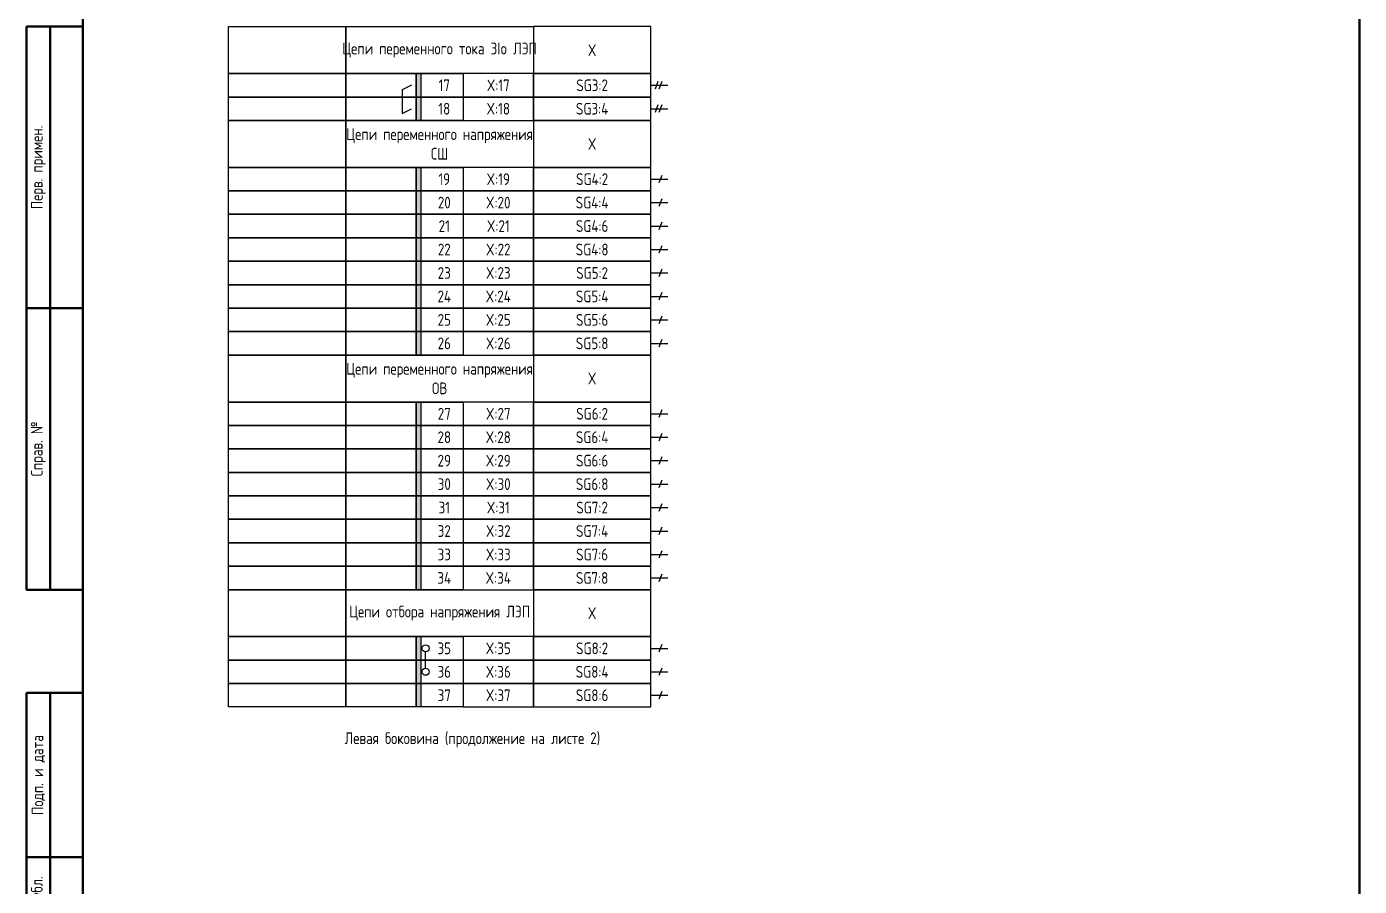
# Model space of a CAD drawing. Header units: millimetres. Extents: x -1036 to 2871, y -90 to 586.
# Drawn here: x 1688 to 1972, y 108.8 to 292 of the extents above; entities that cross this region are included whole.
import ezdxf

# ---------------------------------------------------------------- set-up
doc = ezdxf.new("R2010")
doc.units = ezdxf.units.MM
doc.styles.add('Gost_type_A', font='GOST_A.TTF')

# ---------------------------------------------------------------- blocks, each defined once
blk = doc.blocks.new('Штамп левый верхний')
at = {"lineweight": 50}
for points in [[(-12, 0), (-7, 0), (-7, -60), (-12, -60)], [(-7, 0), (0, 0), (0, -60), (-7, -60)], [(-12, -60), (-7, -60), (-7, -120), (-12, -120)], [(-7, -60), (0, -60), (0, -120), (-7, -120)]]:
    blk.add_lwpolyline(points, close=True, dxfattribs=at)
at = {"char_height": 2.5, "width": 60, "attachment_point": 5, "rotation": 90, "style": 'Gost_type_A'}
for s, insert in [('Перв. примен.', (-9.5, -30)), ('Справ. №', (-9.5, -90))]:
    blk.add_mtext(s, dxfattribs=dict(at, insert=insert))
blk = doc.blocks.new('Штамп левый нижний')
at = {"lineweight": 50}
for points in [[(-12, 145), (-7, 145), (-7, 110), (-12, 110)], [(-7, 145), (0, 145), (0, 110), (-7, 110)], [(-12, 110), (-7, 110), (-7, 85), (-12, 85)], [(-7, 110), (0, 110), (0, 85), (-7, 85)], [(-12, 85), (-7, 85), (-7, 60), (-12, 60)], [(-7, 85), (0, 85), (0, 60), (-7, 60)], [(-12, 60), (-7, 60), (-7, 25), (-12, 25)], [(-7, 60), (0, 60), (0, 25), (-7, 25)], [(-12, 25), (-7, 25), (-7, 0), (-12, 0)], [(-7, 25), (0, 25), (0, 0), (-7, 0)]]:
    blk.add_lwpolyline(points, close=True, dxfattribs=at)
at = {"char_height": 2.5, "attachment_point": 5, "rotation": 90, "style": 'Gost_type_A'}
for s, insert, width in [('Подп. и дата', (-9.5, 127.5), 35), ('Инв. № дубл.', (-9.5, 97.5), 25), ('Взам. инв. №', (-9.5, 72.5), 25), ('Подп. и дата', (-9.5, 42.5), 35), ('Инв. N подл.', (-9.5, 12.5), 25)]:
    blk.add_mtext(s, dxfattribs=dict(at, insert=insert, width=width))

msp = doc.modelspace()

# ---------------------------------------------------------------- hatches: boundary and pattern name
h = msp.add_hatch(color=256)
h.dxf.hatch_style = 1
h.paths.add_polyline_path([(1772, 282), (1771, 282), (1771, 272), (1772, 272)])
h = msp.add_hatch(color=256)
h.dxf.hatch_style = 1
h.paths.add_polyline_path([(1772, 262), (1771, 262), (1771, 222), (1772, 222)])
h = msp.add_hatch(color=256)
h.dxf.hatch_style = 1
h.paths.add_polyline_path([(1772, 212), (1771, 212), (1771, 172), (1772, 172)])
h = msp.add_hatch(color=256)
h.dxf.hatch_style = 1
h.paths.add_polyline_path([(1772, 162), (1771, 162), (1771, 147), (1772, 147)])

# ---------------------------------------------------------------- linework, layer by layer
for p, q in [((1821, 279.5), (1824.62, 279.5)), ((1822.54, 280.31), (1821.96, 278.69)), ((1823.33, 280.31), (1822.75, 278.69)), ((1821, 274.5), (1824.62, 274.5)), ((1822.54, 275.31), (1821.96, 273.69)), ((1823.33, 275.31), (1822.75, 273.69)), ((1821, 259.5), (1824.62, 259.5)), ((1823.33, 260.31), (1822.75, 258.69)), ((1821, 254.5), (1824.62, 254.5)), ((1823.33, 255.31), (1822.75, 253.69)), ((1823.33, 250.31), (1822.75, 248.69)), ((1821, 249.5), (1824.62, 249.5)), ((1821, 244.5), (1824.62, 244.5)), ((1823.33, 245.31), (1822.75, 243.69)), ((1821, 239.5), (1824.62, 239.5)), ((1823.33, 240.31), (1822.75, 238.69)), ((1821, 234.5), (1824.62, 234.5)), ((1823.33, 235.31), (1822.75, 233.69)), ((1823.33, 230.31), (1822.75, 228.69)), ((1821, 229.5), (1824.62, 229.5)), ((1821, 224.5), (1824.62, 224.5)), ((1823.33, 225.31), (1822.75, 223.69)), ((1823.33, 210.31), (1822.75, 208.69)), ((1821, 209.5), (1824.62, 209.5)), ((1821, 204.5), (1824.62, 204.5)), ((1823.33, 205.31), (1822.75, 203.69)), ((1821, 199.5), (1824.62, 199.5)), ((1823.33, 200.31), (1822.75, 198.69)), ((1821, 194.5), (1824.62, 194.5)), ((1823.33, 195.31), (1822.75, 193.69)), ((1823.33, 190.31), (1822.75, 188.69)), ((1821, 189.5), (1824.62, 189.5)), ((1823.33, 185.31), (1822.75, 183.69)), ((1821, 184.5), (1824.62, 184.5)), ((1821, 179.5), (1824.62, 179.5)), ((1823.33, 180.31), (1822.75, 178.69)), ((1821, 174.5), (1824.62, 174.5)), ((1823.33, 175.31), (1822.75, 173.69)), ((1821, 159.5), (1824.62, 159.5)), ((1823.33, 160.31), (1822.75, 158.69)), ((1773, 155.25), (1773, 158.75)), ((1821, 154.5), (1824.62, 154.5)), ((1823.33, 155.31), (1822.75, 153.69)), ((1821, 149.5), (1824.62, 149.5)), ((1823.33, 150.31), (1822.75, 148.69))]:
    msp.add_line(p, q)
at = {"lineweight": 50}
msp.add_lwpolyline([(1972, 415), (1972, 5), (1700, 5), (1700, 415)], close=True, dxfattribs=at)
for points in [[(1731, 292), (1756, 292), (1756, 282), (1731, 282)], [(1756, 292), (1796, 292), (1796, 282), (1756, 282)], [(1821, 292), (1796, 292), (1796, 282), (1821, 282)], [(1731, 282), (1756, 282), (1756, 277), (1731, 277)], [(1756, 282), (1771, 282), (1771, 277), (1756, 277)], [(1771, 282), (1781, 282), (1781, 277), (1771, 277)], [(1796, 282), (1781, 282), (1781, 277), (1796, 277)], [(1821, 282), (1796, 282), (1796, 277), (1821, 277)], [(1731, 277), (1756, 277), (1756, 272), (1731, 272)], [(1756, 277), (1771, 277), (1771, 272), (1756, 272)], [(1771, 277), (1781, 277), (1781, 272), (1771, 272)], [(1796, 277), (1781, 277), (1781, 272), (1796, 272)], [(1821, 277), (1796, 277), (1796, 272), (1821, 272)], [(1731, 272), (1756, 272), (1756, 262), (1731, 262)], [(1756, 272), (1796, 272), (1796, 262), (1756, 262)], [(1821, 272), (1796, 272), (1796, 262), (1821, 262)], [(1731, 262), (1756, 262), (1756, 257), (1731, 257)], [(1756, 262), (1771, 262), (1771, 257), (1756, 257)], [(1771, 262), (1781, 262), (1781, 257), (1771, 257)], [(1796, 262), (1781, 262), (1781, 257), (1796, 257)], [(1821, 262), (1796, 262), (1796, 257), (1821, 257)], [(1731, 257), (1756, 257), (1756, 252), (1731, 252)], [(1756, 257), (1771, 257), (1771, 252), (1756, 252)], [(1771, 257), (1781, 257), (1781, 252), (1771, 252)], [(1796, 257), (1781, 257), (1781, 252), (1796, 252)], [(1821, 257), (1796, 257), (1796, 252), (1821, 252)], [(1731, 252), (1756, 252), (1756, 247), (1731, 247)], [(1756, 252), (1771, 252), (1771, 247), (1756, 247)], [(1771, 252), (1781, 252), (1781, 247), (1771, 247)], [(1796, 252), (1781, 252), (1781, 247), (1796, 247)], [(1821, 252), (1796, 252), (1796, 247), (1821, 247)], [(1731, 247), (1756, 247), (1756, 242), (1731, 242)], [(1756, 247), (1771, 247), (1771, 242), (1756, 242)], [(1771, 247), (1781, 247), (1781, 242), (1771, 242)], [(1796, 247), (1781, 247), (1781, 242), (1796, 242)], [(1821, 247), (1796, 247), (1796, 242), (1821, 242)], [(1731, 242), (1756, 242), (1756, 237), (1731, 237)], [(1756, 242), (1771, 242), (1771, 237), (1756, 237)], [(1771, 242), (1781, 242), (1781, 237), (1771, 237)], [(1796, 242), (1781, 242), (1781, 237), (1796, 237)], [(1821, 242), (1796, 242), (1796, 237), (1821, 237)], [(1731, 237), (1756, 237), (1756, 232), (1731, 232)], [(1756, 237), (1771, 237), (1771, 232), (1756, 232)], [(1771, 237), (1781, 237), (1781, 232), (1771, 232)], [(1796, 237), (1781, 237), (1781, 232), (1796, 232)], [(1821, 237), (1796, 237), (1796, 232), (1821, 232)], [(1731, 232), (1756, 232), (1756, 227), (1731, 227)], [(1756, 232), (1771, 232), (1771, 227), (1756, 227)], [(1771, 232), (1781, 232), (1781, 227), (1771, 227)], [(1796, 232), (1781, 232), (1781, 227), (1796, 227)], [(1821, 232), (1796, 232), (1796, 227), (1821, 227)], [(1731, 227), (1756, 227), (1756, 222), (1731, 222)], [(1756, 227), (1771, 227), (1771, 222), (1756, 222)], [(1771, 227), (1781, 227), (1781, 222), (1771, 222)], [(1796, 227), (1781, 227), (1781, 222), (1796, 222)], [(1821, 227), (1796, 227), (1796, 222), (1821, 222)], [(1731, 222), (1756, 222), (1756, 212), (1731, 212)], [(1756, 222), (1796, 222), (1796, 212), (1756, 212)], [(1821, 222), (1796, 222), (1796, 212), (1821, 212)], [(1731, 212), (1756, 212), (1756, 207), (1731, 207)], [(1756, 212), (1771, 212), (1771, 207), (1756, 207)], [(1771, 212), (1781, 212), (1781, 207), (1771, 207)], [(1796, 212), (1781, 212), (1781, 207), (1796, 207)], [(1821, 212), (1796, 212), (1796, 207), (1821, 207)], [(1731, 207), (1756, 207), (1756, 202), (1731, 202)], [(1756, 207), (1771, 207), (1771, 202), (1756, 202)], [(1771, 207), (1781, 207), (1781, 202), (1771, 202)], [(1796, 207), (1781, 207), (1781, 202), (1796, 202)], [(1821, 207), (1796, 207), (1796, 202), (1821, 202)], [(1731, 202), (1756, 202), (1756, 197), (1731, 197)], [(1756, 202), (1771, 202), (1771, 197), (1756, 197)], [(1771, 202), (1781, 202), (1781, 197), (1771, 197)], [(1796, 202), (1781, 202), (1781, 197), (1796, 197)], [(1821, 202), (1796, 202), (1796, 197), (1821, 197)], [(1731, 197), (1756, 197), (1756, 192), (1731, 192)], [(1756, 197), (1771, 197), (1771, 192), (1756, 192)], [(1771, 197), (1781, 197), (1781, 192), (1771, 192)], [(1796, 197), (1781, 197), (1781, 192), (1796, 192)], [(1821, 197), (1796, 197), (1796, 192), (1821, 192)], [(1731, 192), (1756, 192), (1756, 187), (1731, 187)], [(1756, 192), (1771, 192), (1771, 187), (1756, 187)], [(1771, 192), (1781, 192), (1781, 187), (1771, 187)], [(1796, 192), (1781, 192), (1781, 187), (1796, 187)], [(1821, 192), (1796, 192), (1796, 187), (1821, 187)], [(1731, 187), (1756, 187), (1756, 182), (1731, 182)], [(1756, 187), (1771, 187), (1771, 182), (1756, 182)], [(1771, 187), (1781, 187), (1781, 182), (1771, 182)], [(1796, 187), (1781, 187), (1781, 182), (1796, 182)], [(1821, 187), (1796, 187), (1796, 182), (1821, 182)], [(1731, 182), (1756, 182), (1756, 177), (1731, 177)], [(1756, 182), (1771, 182), (1771, 177), (1756, 177)], [(1771, 182), (1781, 182), (1781, 177), (1771, 177)], [(1796, 182), (1781, 182), (1781, 177), (1796, 177)], [(1821, 182), (1796, 182), (1796, 177), (1821, 177)], [(1731, 177), (1756, 177), (1756, 172), (1731, 172)], [(1756, 177), (1771, 177), (1771, 172), (1756, 172)], [(1771, 177), (1781, 177), (1781, 172), (1771, 172)], [(1796, 177), (1781, 177), (1781, 172), (1796, 172)], [(1821, 177), (1796, 177), (1796, 172), (1821, 172)], [(1731, 172), (1756, 172), (1756, 162), (1731, 162)], [(1756, 172), (1796, 172), (1796, 162), (1756, 162)], [(1821, 172), (1796, 172), (1796, 162), (1821, 162)], [(1731, 162), (1756, 162), (1756, 157), (1731, 157)], [(1756, 162), (1771, 162), (1771, 157), (1756, 157)], [(1771, 162), (1781, 162), (1781, 157), (1771, 157)], [(1796, 162), (1781, 162), (1781, 157), (1796, 157)], [(1821, 162), (1796, 162), (1796, 157), (1821, 157)], [(1731, 157), (1756, 157), (1756, 152), (1731, 152)], [(1756, 157), (1771, 157), (1771, 152), (1756, 152)], [(1771, 157), (1781, 157), (1781, 152), (1771, 152)], [(1796, 157), (1781, 157), (1781, 152), (1796, 152)], [(1821, 157), (1796, 157), (1796, 152), (1821, 152)], [(1731, 152), (1756, 152), (1756, 147), (1731, 147)], [(1756, 152), (1771, 152), (1771, 147), (1756, 147)], [(1771, 152), (1781, 152), (1781, 147), (1771, 147)], [(1796, 152), (1781, 152), (1781, 147), (1796, 147)], [(1821, 152), (1796, 152), (1796, 147), (1821, 147)]]:
    msp.add_lwpolyline(points, close=True)
for points in [[(1771, 272), (1771, 282), (1772, 282), (1772, 272)], [(1770, 279.5), (1768, 278.5), (1768, 273.5), (1770, 274.5)], [(1771, 222), (1771, 262), (1772, 262), (1772, 222)], [(1771, 172), (1771, 212), (1772, 212), (1772, 172)], [(1771, 147), (1771, 162), (1772, 162), (1772, 147)]]:
    msp.add_lwpolyline(points)
for centre in [(1773, 159.5), (1773, 154.5)]:
    msp.add_circle(centre, 0.75)

# ---------------------------------------------------------------- block references
at = {"color": 1}
for name, p in [('Штамп левый верхний', (1700, 292)), ('Штамп левый нижний', (1700, 5))]:
    msp.add_blockref(name, p, dxfattribs=at)

# ---------------------------------------------------------------- texts
at = {"char_height": 2.5, "attachment_point": 5, "style": 'Gost_type_A'}
for s, insert, width in [('Цепи переменного тока 3Io ЛЭП ', (1776, 287), 40), ('X', (1808.5, 287), 25), ('SG3:2', (1808.5, 279.5), 25), ('SG3:4', (1808.5, 274.5), 25), ('Цепи переменного напряжения СШ', (1776, 267), 40), ('X', (1808.5, 267), 25), ('SG4:2', (1808.5, 259.5), 25), ('SG4:4', (1808.5, 254.5), 25), ('SG4:6', (1808.5, 249.5), 25), ('SG4:8', (1808.5, 244.5), 25), ('SG5:2', (1808.5, 239.5), 25), ('SG5:4', (1808.5, 234.5), 25), ('SG5:6', (1808.5, 229.5), 25), ('SG5:8', (1808.5, 224.5), 25), ('Цепи переменного напряжения ОВ', (1776, 217), 40), ('X', (1808.5, 217), 25), ('SG6:2', (1808.5, 209.5), 25), ('SG6:4', (1808.5, 204.5), 25), ('SG6:6', (1808.5, 199.5), 25), ('SG6:8', (1808.5, 194.5), 25), ('SG7:2', (1808.5, 189.5), 25), ('SG7:4', (1808.5, 184.5), 25), ('SG7:6', (1808.5, 179.5), 25), ('SG7:8', (1808.5, 174.5), 25), ('Цепи отбора напряжения ЛЭП ', (1776, 167), 40), ('X', (1808.5, 167), 25), ('SG8:2', (1808.5, 159.5), 25), ('SG8:4', (1808.5, 154.5), 25), ('SG8:6', (1808.5, 149.5), 25), ('Левая боковина (продолжение на листе 2)', (1783, 140), 90)]:
    msp.add_mtext(s, dxfattribs=dict(at, insert=insert, width=width))
at = {"ltscale": 10, "char_height": 2.5, "attachment_point": 5, "style": 'Gost_type_A'}
for s, insert, width in [('17', (1777, 279.5), 8), ('X:17', (1788.5, 279.5), 15), ('18', (1777, 274.5), 8), ('X:18', (1788.5, 274.5), 15), ('19', (1777, 259.5), 8), ('X:19', (1788.5, 259.5), 15), ('20', (1777, 254.5), 8), ('X:20', (1788.5, 254.5), 15), ('21', (1777, 249.5), 8), ('X:21', (1788.5, 249.5), 15), ('22', (1777, 244.5), 8), ('X:22', (1788.5, 244.5), 15), ('23', (1777, 239.5), 8), ('X:23', (1788.5, 239.5), 15), ('24', (1777, 234.5), 8), ('X:24', (1788.5, 234.5), 15), ('25', (1777, 229.5), 8), ('X:25', (1788.5, 229.5), 15), ('26', (1777, 224.5), 8), ('X:26', (1788.5, 224.5), 15), ('27', (1777, 209.5), 8), ('X:27', (1788.5, 209.5), 15), ('28', (1777, 204.5), 8), ('X:28', (1788.5, 204.5), 15), ('29', (1777, 199.5), 8), ('X:29', (1788.5, 199.5), 15), ('30', (1777, 194.5), 8), ('X:30', (1788.5, 194.5), 15), ('31', (1777, 189.5), 8), ('X:31', (1788.5, 189.5), 15), ('32', (1777, 184.5), 8), ('X:32', (1788.5, 184.5), 15), ('33', (1777, 179.5), 8), ('X:33', (1788.5, 179.5), 15), ('34', (1777, 174.5), 8), ('X:34', (1788.5, 174.5), 15), ('35', (1777, 159.5), 8), ('X:35', (1788.5, 159.5), 15), ('36', (1777, 154.5), 8), ('X:36', (1788.5, 154.5), 15), ('37', (1777, 149.5), 8), ('X:37', (1788.5, 149.5), 15)]:
    msp.add_mtext(s, dxfattribs=dict(at, insert=insert, width=width))

doc.saveas('drawing.dxf')
